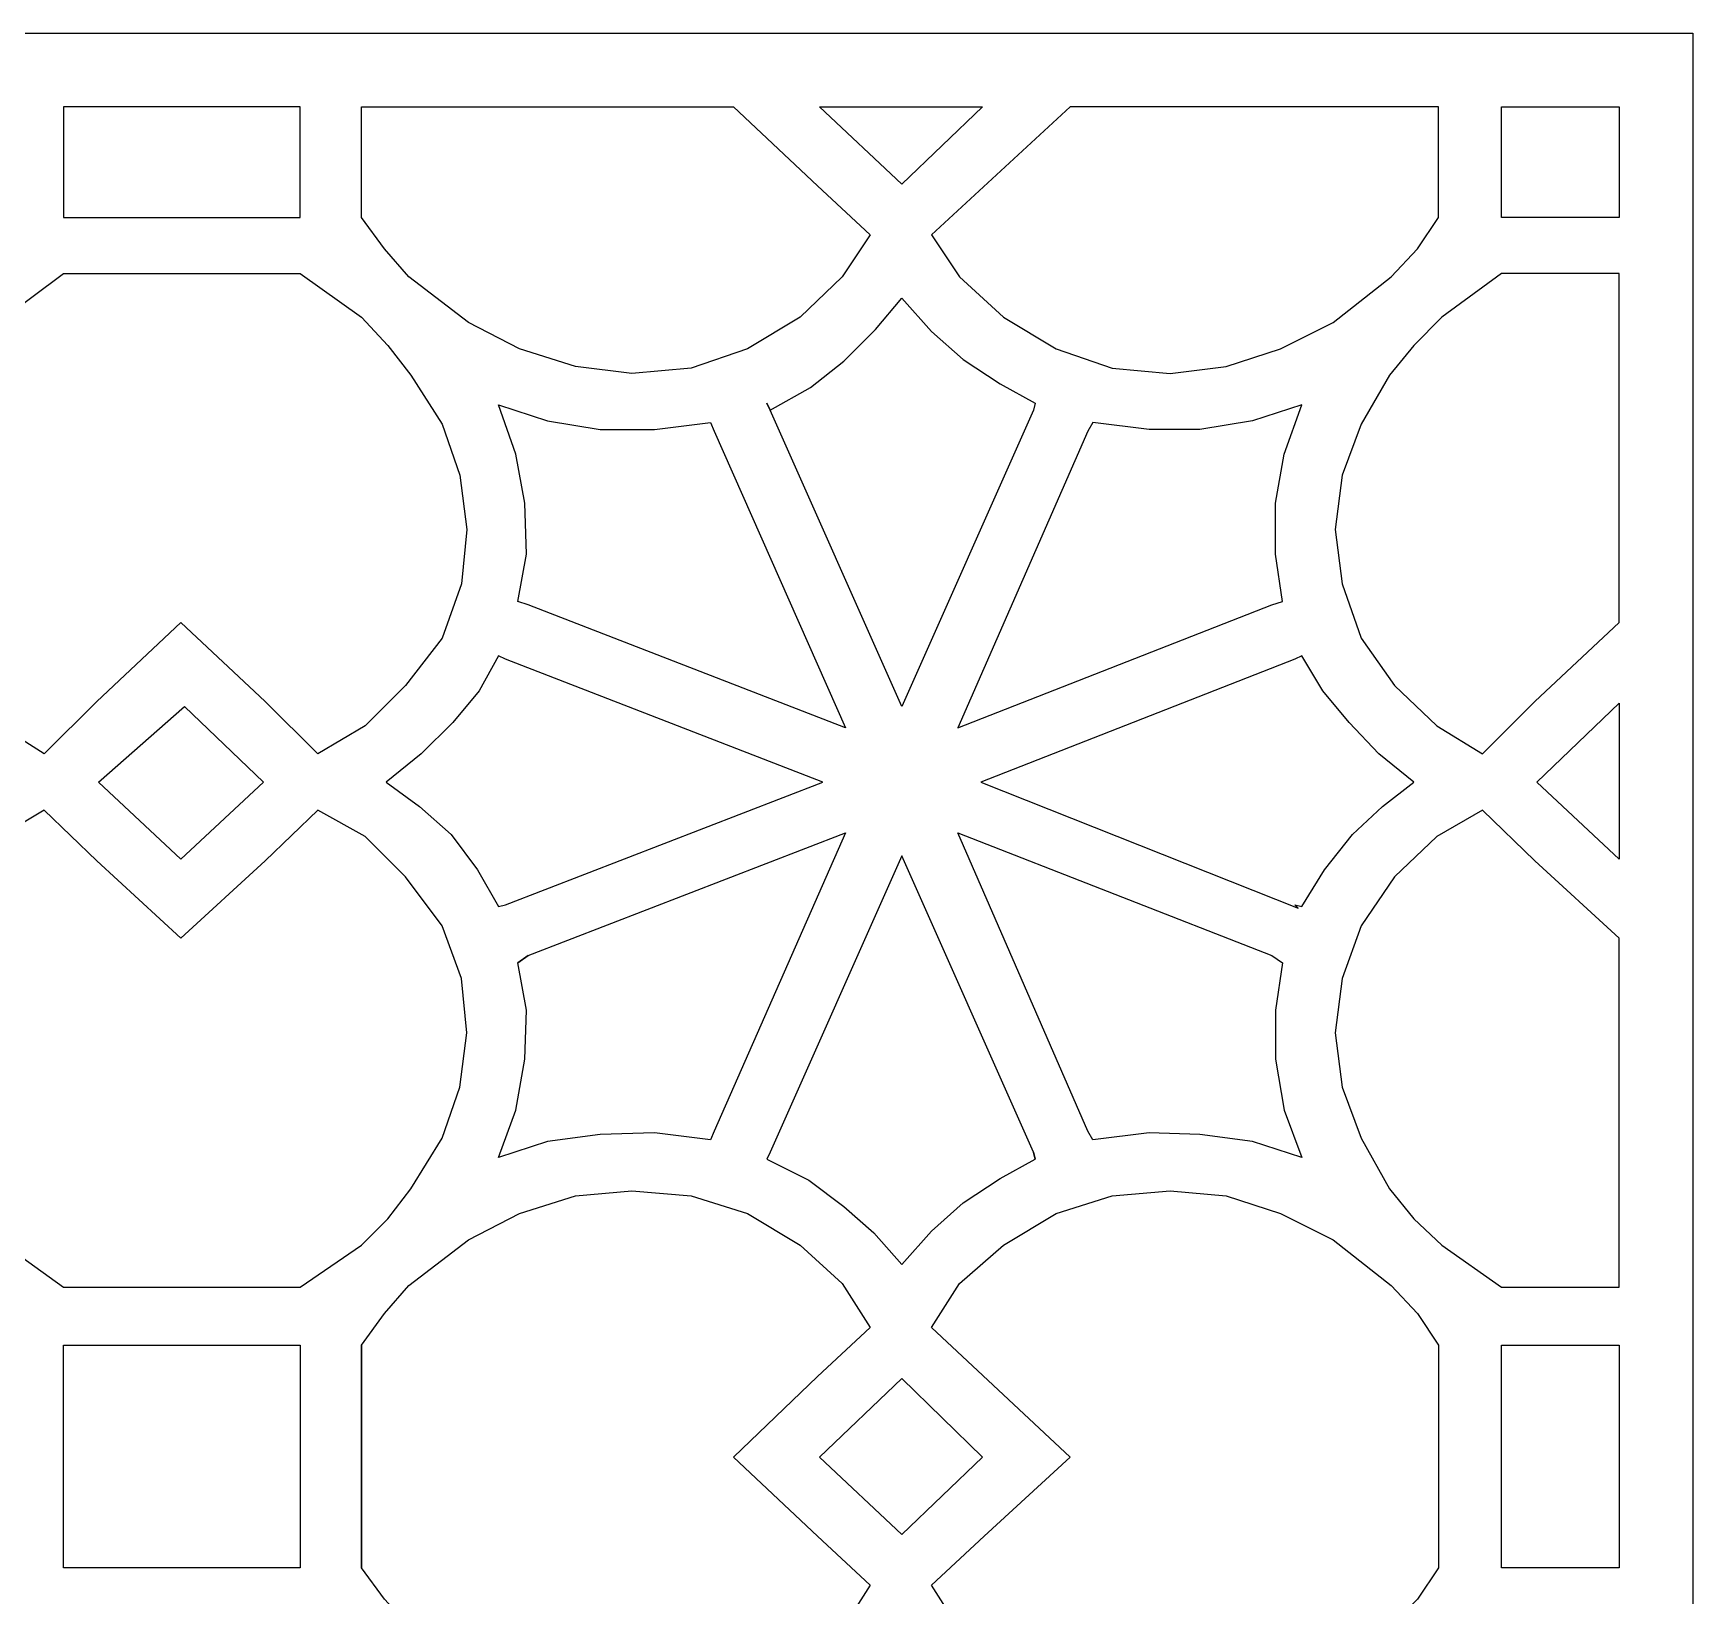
# Model space of a CAD drawing. Header units: centimetres. Extents: x -17.77 to -9.25, y -9 to -0.3.
# Drawn here: x -13.925 to -9.246, y -4.703 to -0.298 of the extents above; entities that cross this region are included whole.
import ezdxf

# ---------------------------------------------------------------- set-up
doc = ezdxf.new("R2010")
doc.units = ezdxf.units.CM
doc.header["$MEASUREMENT"] = 0
doc.layers.add('layer 1', color=7, linetype='Continuous')

msp = doc.modelspace()

# ---------------------------------------------------------------- linework, layer by layer
at = {"layer": 'layer 1', "color": 250}
for points, knots in [([(-9.24594, -9.00021), (-9.24594, -9.00021), (-9.24594, -1.95928), (-9.24594, -1.95928), (-9.24594, -1.95928), (-9.24594, -1.95928), (-9.24594, -0.2979), (-9.24594, -0.2979), (-9.24594, -0.2979), (-9.24594, -0.2979), (-12.1533, -0.2979), (-12.1533, -0.2979), (-12.1533, -0.2979), (-12.1533, -0.2979), (-14.85791, -0.2979), (-14.85791, -0.2979), (-14.85791, -0.2979), (-14.85791, -0.2979), (-17.77022, -0.2979), (-17.77022, -0.2979), (-17.77022, -0.2979), (-17.77022, -0.2979), (-17.77022, -1.95928), (-17.77022, -1.95928), (-17.77022, -1.95928), (-17.77022, -1.95928), (-17.77022, -9.00021), (-17.77022, -9.00021), (-17.77022, -9.00021), (-17.77022, -9.00021), (-9.24594, -9.00021), (-9.24594, -9.00021)], [0, 0, 0, 0, 0.1111111, 0.1111111, 0.1111111, 0.1111111, 0.2222222, 0.2222222, 0.2222222, 0.2222222, 0.3333333, 0.3333333, 0.3333333, 0.3333333, 0.4444444, 0.4444444, 0.4444444, 0.4444444, 0.5555556, 0.5555556, 0.5555556, 0.5555556, 0.6666667, 0.6666667, 0.6666667, 0.6666667, 0.7777778, 0.7777778, 0.7777778, 0.7777778, 1, 1, 1, 1]), ([(-13.17185, -0.50559), (-13.17185, -0.50559), (-13.17185, -0.81712), (-13.17185, -0.81712), (-13.17185, -0.81712), (-13.17185, -0.81712), (-13.50807, -0.81712), (-13.50807, -0.81712), (-13.50807, -0.81712), (-13.50807, -0.81712), (-13.83934, -0.81712), (-13.83934, -0.81712), (-13.83934, -0.81712), (-13.83934, -0.81712), (-13.83934, -0.50559), (-13.83934, -0.50559), (-13.83934, -0.50559), (-13.83934, -0.50559), (-13.17185, -0.50559), (-13.17185, -0.50559)], [0, 0, 0, 0, 0.1666667, 0.1666667, 0.1666667, 0.1666667, 0.3333333, 0.3333333, 0.3333333, 0.3333333, 0.5, 0.5, 0.5, 0.5, 0.6666667, 0.6666667, 0.6666667, 0.6666667, 1, 1, 1, 1]), ([(-12.99879, -0.50559), (-12.99879, -0.50559), (-12.99879, -0.81712), (-12.99879, -0.81712), (-12.99879, -0.81712), (-12.99879, -0.81712), (-12.9345, -0.90604), (-12.9345, -0.90604), (-12.9345, -0.90604), (-12.9345, -0.90604), (-12.86533, -0.98518), (-12.86533, -0.98518), (-12.86533, -0.98518), (-12.86533, -0.98518), (-12.69716, -1.11376), (-12.69716, -1.11376), (-12.69716, -1.11376), (-12.69716, -1.11376), (-12.55378, -1.1879), (-12.55378, -1.1879), (-12.55378, -1.1879), (-12.55378, -1.1879), (-12.39555, -1.23736), (-12.39555, -1.23736), (-12.39555, -1.23736), (-12.39555, -1.23736), (-12.23734, -1.25715), (-12.23734, -1.25715), (-12.23734, -1.25715), (-12.23734, -1.25715), (-12.06924, -1.24232), (-12.06924, -1.24232), (-12.06924, -1.24232), (-12.06924, -1.24232), (-11.911, -1.1879), (-11.911, -1.1879), (-11.911, -1.1879), (-11.911, -1.1879), (-11.76266, -1.09892), (-11.76266, -1.09892), (-11.76266, -1.09892), (-11.76266, -1.09892), (-11.64399, -0.98518), (-11.64399, -0.98518), (-11.64399, -0.98518), (-11.64399, -0.98518), (-11.56491, -0.8665), (-11.56491, -0.8665), (-11.56491, -0.8665), (-11.56491, -0.8665), (-11.71324, -0.72809), (-11.71324, -0.72809), (-11.71324, -0.72809), (-11.71324, -0.72809), (-11.95056, -0.50559), (-11.95056, -0.50559), (-11.95056, -0.50559), (-11.95056, -0.50559), (-12.99879, -0.50559), (-12.99879, -0.50559)], [0, 0, 0, 0, 0.0625, 0.0625, 0.0625, 0.0625, 0.125, 0.125, 0.125, 0.125, 0.1875, 0.1875, 0.1875, 0.1875, 0.25, 0.25, 0.25, 0.25, 0.3125, 0.3125, 0.3125, 0.3125, 0.375, 0.375, 0.375, 0.375, 0.4375, 0.4375, 0.4375, 0.4375, 0.5, 0.5, 0.5, 0.5, 0.5625, 0.5625, 0.5625, 0.5625, 0.625, 0.625, 0.625, 0.625, 0.6875, 0.6875, 0.6875, 0.6875, 0.75, 0.75, 0.75, 0.75, 0.8125, 0.8125, 0.8125, 0.8125, 0.875, 0.875, 0.875, 0.875, 1, 1, 1, 1]), ([(-11.7083, -0.50559), (-11.7083, -0.50559), (-11.4759, -0.72313), (-11.4759, -0.72313), (-11.4759, -0.72313), (-11.4759, -0.72313), (-11.24847, -0.50559), (-11.24847, -0.50559), (-11.24847, -0.50559), (-11.24847, -0.50559), (-11.7083, -0.50559), (-11.7083, -0.50559)], [0, 0, 0, 0, 0.25, 0.25, 0.25, 0.25, 0.5, 0.5, 0.5, 0.5, 1, 1, 1, 1]), ([(-11.00125, -0.50559), (-11.00125, -0.50559), (-9.9629, -0.50559), (-9.9629, -0.50559), (-9.9629, -0.50559), (-9.9629, -0.50559), (-9.9629, -0.81712), (-9.9629, -0.81712), (-9.9629, -0.81712), (-9.9629, -0.81712), (-10.0222, -0.90604), (-10.0222, -0.90604), (-10.0222, -0.90604), (-10.0222, -0.90604), (-10.09639, -0.98518), (-10.09639, -0.98518), (-10.09639, -0.98518), (-10.09639, -0.98518), (-10.25954, -1.11376), (-10.25954, -1.11376), (-10.25954, -1.11376), (-10.25954, -1.11376), (-10.4079, -1.1879), (-10.4079, -1.1879), (-10.4079, -1.1879), (-10.4079, -1.1879), (-10.56115, -1.23736), (-10.56115, -1.23736), (-10.56115, -1.23736), (-10.56115, -1.23736), (-10.71941, -1.25715), (-10.71941, -1.25715), (-10.71941, -1.25715), (-10.71941, -1.25715), (-10.88255, -1.24232), (-10.88255, -1.24232), (-10.88255, -1.24232), (-10.88255, -1.24232), (-11.04078, -1.1879), (-11.04078, -1.1879), (-11.04078, -1.1879), (-11.04078, -1.1879), (-11.18913, -1.09892), (-11.18913, -1.09892), (-11.18913, -1.09892), (-11.18913, -1.09892), (-11.31275, -0.98518), (-11.31275, -0.98518), (-11.31275, -0.98518), (-11.31275, -0.98518), (-11.39181, -0.8665), (-11.39181, -0.8665), (-11.39181, -0.8665), (-11.39181, -0.8665), (-11.00125, -0.50559), (-11.00125, -0.50559)], [0, 0, 0, 0, 0.0666667, 0.0666667, 0.0666667, 0.0666667, 0.1333333, 0.1333333, 0.1333333, 0.1333333, 0.2, 0.2, 0.2, 0.2, 0.2666667, 0.2666667, 0.2666667, 0.2666667, 0.3333333, 0.3333333, 0.3333333, 0.3333333, 0.4, 0.4, 0.4, 0.4, 0.4666667, 0.4666667, 0.4666667, 0.4666667, 0.5333333, 0.5333333, 0.5333333, 0.5333333, 0.6, 0.6, 0.6, 0.6, 0.6666667, 0.6666667, 0.6666667, 0.6666667, 0.7333333, 0.7333333, 0.7333333, 0.7333333, 0.8, 0.8, 0.8, 0.8, 0.8666667, 0.8666667, 0.8666667, 0.8666667, 1, 1, 1, 1]), ([(-9.78483, -0.50559), (-9.78483, -0.50559), (-9.78483, -0.81712), (-9.78483, -0.81712), (-9.78483, -0.81712), (-9.78483, -0.81712), (-9.45361, -0.81712), (-9.45361, -0.81712), (-9.45361, -0.81712), (-9.45361, -0.81712), (-9.45361, -0.50559), (-9.45361, -0.50559), (-9.45361, -0.50559), (-9.45361, -0.50559), (-9.78483, -0.50559), (-9.78483, -0.50559)], [0, 0, 0, 0, 0.2, 0.2, 0.2, 0.2, 0.4, 0.4, 0.4, 0.4, 0.6, 0.6, 0.6, 0.6, 1, 1, 1, 1]), ([(-13.50807, -1.95928), (-13.50807, -1.95928), (-13.27077, -2.18175), (-13.27077, -2.18175), (-13.27077, -2.18175), (-13.27077, -2.18175), (-13.12239, -2.33006), (-13.12239, -2.33006), (-13.12239, -2.33006), (-13.12239, -2.33006), (-12.98889, -2.25098), (-12.98889, -2.25098), (-12.98889, -2.25098), (-12.98889, -2.25098), (-12.87519, -2.13725), (-12.87519, -2.13725), (-12.87519, -2.13725), (-12.87519, -2.13725), (-12.77131, -2.00374), (-12.77131, -2.00374), (-12.77131, -2.00374), (-12.77131, -2.00374), (-12.71694, -1.85046), (-12.71694, -1.85046), (-12.71694, -1.85046), (-12.71694, -1.85046), (-12.70217, -1.69716), (-12.70217, -1.69716), (-12.70217, -1.69716), (-12.70217, -1.69716), (-12.72191, -1.54394), (-12.72191, -1.54394), (-12.72191, -1.54394), (-12.72191, -1.54394), (-12.77131, -1.40052), (-12.77131, -1.40052), (-12.77131, -1.40052), (-12.77131, -1.40052), (-12.86033, -1.26207), (-12.86033, -1.26207), (-12.86033, -1.26207), (-12.86033, -1.26207), (-12.9246, -1.178), (-12.9246, -1.178), (-12.9246, -1.178), (-12.9246, -1.178), (-12.99879, -1.09892), (-12.99879, -1.09892), (-12.99879, -1.09892), (-12.99879, -1.09892), (-13.17185, -0.9753), (-13.17185, -0.9753), (-13.17185, -0.9753), (-13.17185, -0.9753), (-13.50807, -0.9753), (-13.50807, -0.9753), (-13.50807, -0.9753), (-13.50807, -0.9753), (-13.83934, -0.9753), (-13.83934, -0.9753), (-13.83934, -0.9753), (-13.83934, -0.9753), (-14.01736, -1.10881), (-14.01736, -1.10881), (-14.01736, -1.10881), (-14.01736, -1.10881), (-14.09646, -1.18296), (-14.09646, -1.18296), (-14.09646, -1.18296), (-14.09646, -1.18296), (-14.15582, -1.26207), (-14.15582, -1.26207), (-14.15582, -1.26207), (-14.15582, -1.26207), (-14.23984, -1.40052), (-14.23984, -1.40052), (-14.23984, -1.40052), (-14.23984, -1.40052), (-14.2893, -1.54394), (-14.2893, -1.54394), (-14.2893, -1.54394), (-14.2893, -1.54394), (-14.30909, -1.69716), (-14.30909, -1.69716), (-14.30909, -1.69716), (-14.30909, -1.69716), (-14.2893, -1.85046), (-14.2893, -1.85046), (-14.2893, -1.85046), (-14.2893, -1.85046), (-14.23493, -2.00374), (-14.23493, -2.00374), (-14.23493, -2.00374), (-14.23493, -2.00374), (-14.14096, -2.13725), (-14.14096, -2.13725), (-14.14096, -2.13725), (-14.14096, -2.13725), (-14.01736, -2.25098), (-14.01736, -2.25098), (-14.01736, -2.25098), (-14.01736, -2.25098), (-13.89376, -2.33006), (-13.89376, -2.33006), (-13.89376, -2.33006), (-13.89376, -2.33006), (-13.74538, -2.18175), (-13.74538, -2.18175), (-13.74538, -2.18175), (-13.74538, -2.18175), (-13.50807, -1.95928), (-13.50807, -1.95928)], [0, 0, 0, 0, 0.0344828, 0.0344828, 0.0344828, 0.0344828, 0.0689655, 0.0689655, 0.0689655, 0.0689655, 0.1034483, 0.1034483, 0.1034483, 0.1034483, 0.137931, 0.137931, 0.137931, 0.137931, 0.1724138, 0.1724138, 0.1724138, 0.1724138, 0.2068966, 0.2068966, 0.2068966, 0.2068966, 0.2413793, 0.2413793, 0.2413793, 0.2413793, 0.2758621, 0.2758621, 0.2758621, 0.2758621, 0.3103448, 0.3103448, 0.3103448, 0.3103448, 0.3448276, 0.3448276, 0.3448276, 0.3448276, 0.3793103, 0.3793103, 0.3793103, 0.3793103, 0.4137931, 0.4137931, 0.4137931, 0.4137931, 0.4482759, 0.4482759, 0.4482759, 0.4482759, 0.4827586, 0.4827586, 0.4827586, 0.4827586, 0.5172414, 0.5172414, 0.5172414, 0.5172414, 0.5517241, 0.5517241, 0.5517241, 0.5517241, 0.5862069, 0.5862069, 0.5862069, 0.5862069, 0.6206897, 0.6206897, 0.6206897, 0.6206897, 0.6551724, 0.6551724, 0.6551724, 0.6551724, 0.6896552, 0.6896552, 0.6896552, 0.6896552, 0.7241379, 0.7241379, 0.7241379, 0.7241379, 0.7586207, 0.7586207, 0.7586207, 0.7586207, 0.7931034, 0.7931034, 0.7931034, 0.7931034, 0.8275862, 0.8275862, 0.8275862, 0.8275862, 0.862069, 0.862069, 0.862069, 0.862069, 0.8965517, 0.8965517, 0.8965517, 0.8965517, 0.9310345, 0.9310345, 0.9310345, 0.9310345, 1, 1, 1, 1]), ([(-9.78483, -0.9753), (-9.78483, -0.9753), (-9.45361, -0.9753), (-9.45361, -0.9753), (-9.45361, -0.9753), (-9.45361, -0.9753), (-9.45361, -1.95928), (-9.45361, -1.95928), (-9.45361, -1.95928), (-9.45361, -1.95928), (-9.6909, -2.18175), (-9.6909, -2.18175), (-9.6909, -2.18175), (-9.6909, -2.18175), (-9.83927, -2.33006), (-9.83927, -2.33006), (-9.83927, -2.33006), (-9.83927, -2.33006), (-9.96781, -2.25098), (-9.96781, -2.25098), (-9.96781, -2.25098), (-9.96781, -2.25098), (-10.08651, -2.13725), (-10.08651, -2.13725), (-10.08651, -2.13725), (-10.08651, -2.13725), (-10.18046, -2.00374), (-10.18046, -2.00374), (-10.18046, -2.00374), (-10.18046, -2.00374), (-10.23481, -1.85046), (-10.23481, -1.85046), (-10.23481, -1.85046), (-10.23481, -1.85046), (-10.25463, -1.69716), (-10.25463, -1.69716), (-10.25463, -1.69716), (-10.25463, -1.69716), (-10.23481, -1.54394), (-10.23481, -1.54394), (-10.23481, -1.54394), (-10.23481, -1.54394), (-10.18046, -1.40052), (-10.18046, -1.40052), (-10.18046, -1.40052), (-10.18046, -1.40052), (-10.10134, -1.26207), (-10.10134, -1.26207), (-10.10134, -1.26207), (-10.10134, -1.26207), (-10.03208, -1.178), (-10.03208, -1.178), (-10.03208, -1.178), (-10.03208, -1.178), (-9.95301, -1.09892), (-9.95301, -1.09892), (-9.95301, -1.09892), (-9.95301, -1.09892), (-9.78483, -0.9753), (-9.78483, -0.9753)], [0, 0, 0, 0, 0.0625, 0.0625, 0.0625, 0.0625, 0.125, 0.125, 0.125, 0.125, 0.1875, 0.1875, 0.1875, 0.1875, 0.25, 0.25, 0.25, 0.25, 0.3125, 0.3125, 0.3125, 0.3125, 0.375, 0.375, 0.375, 0.375, 0.4375, 0.4375, 0.4375, 0.4375, 0.5, 0.5, 0.5, 0.5, 0.5625, 0.5625, 0.5625, 0.5625, 0.625, 0.625, 0.625, 0.625, 0.6875, 0.6875, 0.6875, 0.6875, 0.75, 0.75, 0.75, 0.75, 0.8125, 0.8125, 0.8125, 0.8125, 0.875, 0.875, 0.875, 0.875, 1, 1, 1, 1]), ([(-11.8467, -1.36094), (-11.8467, -1.36094), (-11.4759, -2.19659), (-11.4759, -2.19659), (-11.4759, -2.19659), (-11.4759, -2.19659), (-11.10504, -1.36094), (-11.10504, -1.36094), (-11.10504, -1.36094), (-11.10504, -1.36094), (-11.10008, -1.3412), (-11.10008, -1.3412), (-11.10008, -1.3412), (-11.10008, -1.3412), (-11.19901, -1.28678), (-11.19901, -1.28678), (-11.19901, -1.28678), (-11.19901, -1.28678), (-11.30285, -1.21758), (-11.30285, -1.21758), (-11.30285, -1.21758), (-11.30285, -1.21758), (-11.39181, -1.13848), (-11.39181, -1.13848), (-11.39181, -1.13848), (-11.39181, -1.13848), (-11.4759, -1.0445), (-11.4759, -1.0445), (-11.4759, -1.0445), (-11.4759, -1.0445), (-11.55006, -1.13354), (-11.55006, -1.13354), (-11.55006, -1.13354), (-11.55006, -1.13354), (-11.63906, -1.22253), (-11.63906, -1.22253), (-11.63906, -1.22253), (-11.63906, -1.22253), (-11.73298, -1.29667), (-11.73298, -1.29667), (-11.73298, -1.29667), (-11.73298, -1.29667), (-11.8467, -1.36094), (-11.8467, -1.36094), (-11.8467, -1.36094), (-11.8467, -1.36094), (-11.8566, -1.3412), (-11.8566, -1.3412), (-11.8566, -1.3412), (-11.8566, -1.3412), (-11.8467, -1.36094), (-11.8467, -1.36094)], [0, 0, 0, 0, 0.0714286, 0.0714286, 0.0714286, 0.0714286, 0.1428571, 0.1428571, 0.1428571, 0.1428571, 0.2142857, 0.2142857, 0.2142857, 0.2142857, 0.2857143, 0.2857143, 0.2857143, 0.2857143, 0.3571429, 0.3571429, 0.3571429, 0.3571429, 0.4285714, 0.4285714, 0.4285714, 0.4285714, 0.5, 0.5, 0.5, 0.5, 0.5714286, 0.5714286, 0.5714286, 0.5714286, 0.6428571, 0.6428571, 0.6428571, 0.6428571, 0.7142857, 0.7142857, 0.7142857, 0.7142857, 0.7857143, 0.7857143, 0.7857143, 0.7857143, 0.8571429, 0.8571429, 0.8571429, 0.8571429, 1, 1, 1, 1]), ([(-12.00497, -1.42031), (-12.00497, -1.42031), (-12.01485, -1.39557), (-12.01485, -1.39557), (-12.01485, -1.39557), (-12.01485, -1.39557), (-12.17308, -1.41536), (-12.17308, -1.41536), (-12.17308, -1.41536), (-12.17308, -1.41536), (-12.32635, -1.41536), (-12.32635, -1.41536), (-12.32635, -1.41536), (-12.32635, -1.41536), (-12.47467, -1.39066), (-12.47467, -1.39066), (-12.47467, -1.39066), (-12.47467, -1.39066), (-12.61313, -1.34615), (-12.61313, -1.34615), (-12.61313, -1.34615), (-12.61313, -1.34615), (-12.56366, -1.48461), (-12.56366, -1.48461), (-12.56366, -1.48461), (-12.56366, -1.48461), (-12.53898, -1.62299), (-12.53898, -1.62299), (-12.53898, -1.62299), (-12.53898, -1.62299), (-12.53403, -1.76639), (-12.53403, -1.76639), (-12.53403, -1.76639), (-12.53403, -1.76639), (-12.55873, -1.89991), (-12.55873, -1.89991), (-12.55873, -1.89991), (-12.55873, -1.89991), (-12.52908, -1.90979), (-12.52908, -1.90979), (-12.52908, -1.90979), (-12.52908, -1.90979), (-11.63414, -2.25591), (-11.63414, -2.25591), (-11.63414, -2.25591), (-11.63414, -2.25591), (-12.00497, -1.42031), (-12.00497, -1.42031)], [0, 0, 0, 0, 0.0769231, 0.0769231, 0.0769231, 0.0769231, 0.1538462, 0.1538462, 0.1538462, 0.1538462, 0.2307692, 0.2307692, 0.2307692, 0.2307692, 0.3076923, 0.3076923, 0.3076923, 0.3076923, 0.3846154, 0.3846154, 0.3846154, 0.3846154, 0.4615385, 0.4615385, 0.4615385, 0.4615385, 0.5384615, 0.5384615, 0.5384615, 0.5384615, 0.6153846, 0.6153846, 0.6153846, 0.6153846, 0.6923077, 0.6923077, 0.6923077, 0.6923077, 0.7692308, 0.7692308, 0.7692308, 0.7692308, 0.8461538, 0.8461538, 0.8461538, 0.8461538, 1, 1, 1, 1]), ([(-10.93698, -1.39557), (-10.93698, -1.39557), (-10.77871, -1.41536), (-10.77871, -1.41536), (-10.77871, -1.41536), (-10.77871, -1.41536), (-10.63531, -1.41536), (-10.63531, -1.41536), (-10.63531, -1.41536), (-10.63531, -1.41536), (-10.487, -1.39066), (-10.487, -1.39066), (-10.487, -1.39066), (-10.487, -1.39066), (-10.34855, -1.34615), (-10.34855, -1.34615), (-10.34855, -1.34615), (-10.34855, -1.34615), (-10.39802, -1.48461), (-10.39802, -1.48461), (-10.39802, -1.48461), (-10.39802, -1.48461), (-10.4227, -1.62299), (-10.4227, -1.62299), (-10.4227, -1.62299), (-10.4227, -1.62299), (-10.4227, -1.76639), (-10.4227, -1.76639), (-10.4227, -1.76639), (-10.4227, -1.76639), (-10.40296, -1.89991), (-10.40296, -1.89991), (-10.40296, -1.89991), (-10.40296, -1.89991), (-10.43265, -1.90979), (-10.43265, -1.90979), (-10.43265, -1.90979), (-10.43265, -1.90979), (-11.31767, -2.25591), (-11.31767, -2.25591), (-11.31767, -2.25591), (-11.31767, -2.25591), (-10.95178, -1.42031), (-10.95178, -1.42031), (-10.95178, -1.42031), (-10.95178, -1.42031), (-10.93698, -1.39557), (-10.93698, -1.39557)], [0, 0, 0, 0, 0.0769231, 0.0769231, 0.0769231, 0.0769231, 0.1538462, 0.1538462, 0.1538462, 0.1538462, 0.2307692, 0.2307692, 0.2307692, 0.2307692, 0.3076923, 0.3076923, 0.3076923, 0.3076923, 0.3846154, 0.3846154, 0.3846154, 0.3846154, 0.4615385, 0.4615385, 0.4615385, 0.4615385, 0.5384615, 0.5384615, 0.5384615, 0.5384615, 0.6153846, 0.6153846, 0.6153846, 0.6153846, 0.6923077, 0.6923077, 0.6923077, 0.6923077, 0.7692308, 0.7692308, 0.7692308, 0.7692308, 0.8461538, 0.8461538, 0.8461538, 0.8461538, 1, 1, 1, 1]), ([(-12.59333, -2.06309), (-12.59333, -2.06309), (-11.69837, -2.40922), (-11.69837, -2.40922), (-11.69837, -2.40922), (-11.69837, -2.40922), (-12.59333, -2.7553), (-12.59333, -2.7553), (-12.59333, -2.7553), (-12.59333, -2.7553), (-12.61313, -2.76027), (-12.61313, -2.76027), (-12.61313, -2.76027), (-12.61313, -2.76027), (-12.67245, -2.65643), (-12.67245, -2.65643), (-12.67245, -2.65643), (-12.67245, -2.65643), (-12.74661, -2.5575), (-12.74661, -2.5575), (-12.74661, -2.5575), (-12.74661, -2.5575), (-12.83564, -2.47843), (-12.83564, -2.47843), (-12.83564, -2.47843), (-12.83564, -2.47843), (-12.92962, -2.40922), (-12.92962, -2.40922), (-12.92962, -2.40922), (-12.92962, -2.40922), (-12.83068, -2.33006), (-12.83068, -2.33006), (-12.83068, -2.33006), (-12.83068, -2.33006), (-12.74169, -2.2411), (-12.74169, -2.2411), (-12.74169, -2.2411), (-12.74169, -2.2411), (-12.66749, -2.15205), (-12.66749, -2.15205), (-12.66749, -2.15205), (-12.66749, -2.15205), (-12.61313, -2.05322), (-12.61313, -2.05322), (-12.61313, -2.05322), (-12.61313, -2.05322), (-12.59333, -2.06309), (-12.59333, -2.06309)], [0, 0, 0, 0, 0.0769231, 0.0769231, 0.0769231, 0.0769231, 0.1538462, 0.1538462, 0.1538462, 0.1538462, 0.2307692, 0.2307692, 0.2307692, 0.2307692, 0.3076923, 0.3076923, 0.3076923, 0.3076923, 0.3846154, 0.3846154, 0.3846154, 0.3846154, 0.4615385, 0.4615385, 0.4615385, 0.4615385, 0.5384615, 0.5384615, 0.5384615, 0.5384615, 0.6153846, 0.6153846, 0.6153846, 0.6153846, 0.6923077, 0.6923077, 0.6923077, 0.6923077, 0.7692308, 0.7692308, 0.7692308, 0.7692308, 0.8461538, 0.8461538, 0.8461538, 0.8461538, 1, 1, 1, 1]), ([(-10.36833, -2.7553), (-10.36833, -2.7553), (-10.35846, -2.76521), (-10.35846, -2.76521), (-10.35846, -2.76521), (-10.35846, -2.76521), (-11.25335, -2.40922), (-11.25335, -2.40922), (-11.25335, -2.40922), (-11.25335, -2.40922), (-10.36833, -2.06309), (-10.36833, -2.06309), (-10.36833, -2.06309), (-10.36833, -2.06309), (-10.34855, -2.05322), (-10.34855, -2.05322), (-10.34855, -2.05322), (-10.34855, -2.05322), (-10.28923, -2.15205), (-10.28923, -2.15205), (-10.28923, -2.15205), (-10.28923, -2.15205), (-10.21503, -2.2411), (-10.21503, -2.2411), (-10.21503, -2.2411), (-10.21503, -2.2411), (-10.13099, -2.33006), (-10.13099, -2.33006), (-10.13099, -2.33006), (-10.13099, -2.33006), (-10.03208, -2.40922), (-10.03208, -2.40922), (-10.03208, -2.40922), (-10.03208, -2.40922), (-10.12113, -2.47843), (-10.12113, -2.47843), (-10.12113, -2.47843), (-10.12113, -2.47843), (-10.20519, -2.5575), (-10.20519, -2.5575), (-10.20519, -2.5575), (-10.20519, -2.5575), (-10.28427, -2.65643), (-10.28427, -2.65643), (-10.28427, -2.65643), (-10.28427, -2.65643), (-10.34855, -2.76027), (-10.34855, -2.76027), (-10.34855, -2.76027), (-10.34855, -2.76027), (-10.36833, -2.7553), (-10.36833, -2.7553)], [0, 0, 0, 0, 0.0714286, 0.0714286, 0.0714286, 0.0714286, 0.1428571, 0.1428571, 0.1428571, 0.1428571, 0.2142857, 0.2142857, 0.2142857, 0.2142857, 0.2857143, 0.2857143, 0.2857143, 0.2857143, 0.3571429, 0.3571429, 0.3571429, 0.3571429, 0.4285714, 0.4285714, 0.4285714, 0.4285714, 0.5, 0.5, 0.5, 0.5, 0.5714286, 0.5714286, 0.5714286, 0.5714286, 0.6428571, 0.6428571, 0.6428571, 0.6428571, 0.7142857, 0.7142857, 0.7142857, 0.7142857, 0.7857143, 0.7857143, 0.7857143, 0.7857143, 0.8571429, 0.8571429, 0.8571429, 0.8571429, 1, 1, 1, 1]), ([(-13.74048, -2.40922), (-13.74048, -2.40922), (-13.50807, -2.62674), (-13.50807, -2.62674), (-13.50807, -2.62674), (-13.50807, -2.62674), (-13.27567, -2.40922), (-13.27567, -2.40922), (-13.27567, -2.40922), (-13.27567, -2.40922), (-13.4982, -2.19659), (-13.4982, -2.19659), (-13.4982, -2.19659), (-13.4982, -2.19659), (-13.74048, -2.40922), (-13.74048, -2.40922)], [0, 0, 0, 0, 0.2, 0.2, 0.2, 0.2, 0.4, 0.4, 0.4, 0.4, 0.6, 0.6, 0.6, 0.6, 1, 1, 1, 1]), ([(-9.45361, -2.62674), (-9.45361, -2.62674), (-9.45361, -2.18669), (-9.45361, -2.18669), (-9.45361, -2.18669), (-9.45361, -2.18669), (-9.68595, -2.40922), (-9.68595, -2.40922), (-9.68595, -2.40922), (-9.68595, -2.40922), (-9.45361, -2.62674), (-9.45361, -2.62674)], [0, 0, 0, 0, 0.25, 0.25, 0.25, 0.25, 0.5, 0.5, 0.5, 0.5, 1, 1, 1, 1]), ([(-13.83934, -3.83319), (-13.83934, -3.83319), (-14.01736, -3.70465), (-14.01736, -3.70465), (-14.01736, -3.70465), (-14.01736, -3.70465), (-14.09646, -3.63049), (-14.09646, -3.63049), (-14.09646, -3.63049), (-14.09646, -3.63049), (-14.15582, -3.55633), (-14.15582, -3.55633), (-14.15582, -3.55633), (-14.15582, -3.55633), (-14.23984, -3.41293), (-14.23984, -3.41293), (-14.23984, -3.41293), (-14.23984, -3.41293), (-14.2893, -3.26954), (-14.2893, -3.26954), (-14.2893, -3.26954), (-14.2893, -3.26954), (-14.30909, -3.11625), (-14.30909, -3.11625), (-14.30909, -3.11625), (-14.30909, -3.11625), (-14.2893, -2.96298), (-14.2893, -2.96298), (-14.2893, -2.96298), (-14.2893, -2.96298), (-14.23493, -2.81463), (-14.23493, -2.81463), (-14.23493, -2.81463), (-14.23493, -2.81463), (-14.14096, -2.67619), (-14.14096, -2.67619), (-14.14096, -2.67619), (-14.14096, -2.67619), (-14.01736, -2.56249), (-14.01736, -2.56249), (-14.01736, -2.56249), (-14.01736, -2.56249), (-13.89376, -2.48831), (-13.89376, -2.48831), (-13.89376, -2.48831), (-13.89376, -2.48831), (-13.74538, -2.63172), (-13.74538, -2.63172), (-13.74538, -2.63172), (-13.74538, -2.63172), (-13.50807, -2.84925), (-13.50807, -2.84925), (-13.50807, -2.84925), (-13.50807, -2.84925), (-13.27077, -2.63172), (-13.27077, -2.63172), (-13.27077, -2.63172), (-13.27077, -2.63172), (-13.12239, -2.48831), (-13.12239, -2.48831), (-13.12239, -2.48831), (-13.12239, -2.48831), (-12.98889, -2.56249), (-12.98889, -2.56249), (-12.98889, -2.56249), (-12.98889, -2.56249), (-12.87519, -2.67619), (-12.87519, -2.67619), (-12.87519, -2.67619), (-12.87519, -2.67619), (-12.77131, -2.81463), (-12.77131, -2.81463), (-12.77131, -2.81463), (-12.77131, -2.81463), (-12.71694, -2.96298), (-12.71694, -2.96298), (-12.71694, -2.96298), (-12.71694, -2.96298), (-12.70217, -3.11625), (-12.70217, -3.11625), (-12.70217, -3.11625), (-12.70217, -3.11625), (-12.72191, -3.26954), (-12.72191, -3.26954), (-12.72191, -3.26954), (-12.72191, -3.26954), (-12.77131, -3.41293), (-12.77131, -3.41293), (-12.77131, -3.41293), (-12.77131, -3.41293), (-12.86033, -3.55633), (-12.86033, -3.55633), (-12.86033, -3.55633), (-12.86033, -3.55633), (-12.9246, -3.64041), (-12.9246, -3.64041), (-12.9246, -3.64041), (-12.9246, -3.64041), (-12.99879, -3.71457), (-12.99879, -3.71457), (-12.99879, -3.71457), (-12.99879, -3.71457), (-13.17185, -3.83319), (-13.17185, -3.83319), (-13.17185, -3.83319), (-13.17185, -3.83319), (-13.83934, -3.83319), (-13.83934, -3.83319)], [0, 0, 0, 0, 0.0357143, 0.0357143, 0.0357143, 0.0357143, 0.0714286, 0.0714286, 0.0714286, 0.0714286, 0.1071429, 0.1071429, 0.1071429, 0.1071429, 0.1428571, 0.1428571, 0.1428571, 0.1428571, 0.1785714, 0.1785714, 0.1785714, 0.1785714, 0.2142857, 0.2142857, 0.2142857, 0.2142857, 0.25, 0.25, 0.25, 0.25, 0.2857143, 0.2857143, 0.2857143, 0.2857143, 0.3214286, 0.3214286, 0.3214286, 0.3214286, 0.3571429, 0.3571429, 0.3571429, 0.3571429, 0.3928571, 0.3928571, 0.3928571, 0.3928571, 0.4285714, 0.4285714, 0.4285714, 0.4285714, 0.4642857, 0.4642857, 0.4642857, 0.4642857, 0.5, 0.5, 0.5, 0.5, 0.5357143, 0.5357143, 0.5357143, 0.5357143, 0.5714286, 0.5714286, 0.5714286, 0.5714286, 0.6071429, 0.6071429, 0.6071429, 0.6071429, 0.6428571, 0.6428571, 0.6428571, 0.6428571, 0.6785714, 0.6785714, 0.6785714, 0.6785714, 0.7142857, 0.7142857, 0.7142857, 0.7142857, 0.75, 0.75, 0.75, 0.75, 0.7857143, 0.7857143, 0.7857143, 0.7857143, 0.8214286, 0.8214286, 0.8214286, 0.8214286, 0.8571429, 0.8571429, 0.8571429, 0.8571429, 0.8928571, 0.8928571, 0.8928571, 0.8928571, 0.9285714, 0.9285714, 0.9285714, 0.9285714, 1, 1, 1, 1]), ([(-9.83927, -2.48831), (-9.83927, -2.48831), (-9.6909, -2.63172), (-9.6909, -2.63172), (-9.6909, -2.63172), (-9.6909, -2.63172), (-9.45361, -2.84925), (-9.45361, -2.84925), (-9.45361, -2.84925), (-9.45361, -2.84925), (-9.45361, -3.83319), (-9.45361, -3.83319), (-9.45361, -3.83319), (-9.45361, -3.83319), (-9.78483, -3.83319), (-9.78483, -3.83319), (-9.78483, -3.83319), (-9.78483, -3.83319), (-9.95301, -3.71457), (-9.95301, -3.71457), (-9.95301, -3.71457), (-9.95301, -3.71457), (-10.03208, -3.64041), (-10.03208, -3.64041), (-10.03208, -3.64041), (-10.03208, -3.64041), (-10.10134, -3.55633), (-10.10134, -3.55633), (-10.10134, -3.55633), (-10.10134, -3.55633), (-10.18046, -3.41293), (-10.18046, -3.41293), (-10.18046, -3.41293), (-10.18046, -3.41293), (-10.23481, -3.26954), (-10.23481, -3.26954), (-10.23481, -3.26954), (-10.23481, -3.26954), (-10.25463, -3.11625), (-10.25463, -3.11625), (-10.25463, -3.11625), (-10.25463, -3.11625), (-10.23481, -2.96298), (-10.23481, -2.96298), (-10.23481, -2.96298), (-10.23481, -2.96298), (-10.18046, -2.81463), (-10.18046, -2.81463), (-10.18046, -2.81463), (-10.18046, -2.81463), (-10.08651, -2.67619), (-10.08651, -2.67619), (-10.08651, -2.67619), (-10.08651, -2.67619), (-9.96781, -2.56249), (-9.96781, -2.56249), (-9.96781, -2.56249), (-9.96781, -2.56249), (-9.83927, -2.48831), (-9.83927, -2.48831)], [0, 0, 0, 0, 0.0625, 0.0625, 0.0625, 0.0625, 0.125, 0.125, 0.125, 0.125, 0.1875, 0.1875, 0.1875, 0.1875, 0.25, 0.25, 0.25, 0.25, 0.3125, 0.3125, 0.3125, 0.3125, 0.375, 0.375, 0.375, 0.375, 0.4375, 0.4375, 0.4375, 0.4375, 0.5, 0.5, 0.5, 0.5, 0.5625, 0.5625, 0.5625, 0.5625, 0.625, 0.625, 0.625, 0.625, 0.6875, 0.6875, 0.6875, 0.6875, 0.75, 0.75, 0.75, 0.75, 0.8125, 0.8125, 0.8125, 0.8125, 0.875, 0.875, 0.875, 0.875, 1, 1, 1, 1]), ([(-12.55873, -2.91845), (-12.55873, -2.91845), (-12.53403, -3.05199), (-12.53403, -3.05199), (-12.53403, -3.05199), (-12.53403, -3.05199), (-12.53898, -3.1904), (-12.53898, -3.1904), (-12.53898, -3.1904), (-12.53898, -3.1904), (-12.56366, -3.33381), (-12.56366, -3.33381), (-12.56366, -3.33381), (-12.56366, -3.33381), (-12.61313, -3.4673), (-12.61313, -3.4673), (-12.61313, -3.4673), (-12.61313, -3.4673), (-12.47467, -3.4228), (-12.47467, -3.4228), (-12.47467, -3.4228), (-12.47467, -3.4228), (-12.32635, -3.40305), (-12.32635, -3.40305), (-12.32635, -3.40305), (-12.32635, -3.40305), (-12.17308, -3.39807), (-12.17308, -3.39807), (-12.17308, -3.39807), (-12.17308, -3.39807), (-12.01485, -3.41787), (-12.01485, -3.41787), (-12.01485, -3.41787), (-12.01485, -3.41787), (-12.00497, -3.39315), (-12.00497, -3.39315), (-12.00497, -3.39315), (-12.00497, -3.39315), (-11.63414, -2.55255), (-11.63414, -2.55255), (-11.63414, -2.55255), (-11.63414, -2.55255), (-12.52908, -2.89866), (-12.52908, -2.89866), (-12.52908, -2.89866), (-12.52908, -2.89866), (-12.55873, -2.91845), (-12.55873, -2.91845), (-12.55873, -2.91845), (-12.55873, -2.91845), (-12.52908, -2.89866), (-12.52908, -2.89866), (-12.52908, -2.89866), (-12.52908, -2.89866), (-12.55873, -2.91845), (-12.55873, -2.91845)], [0, 0, 0, 0, 0.0666667, 0.0666667, 0.0666667, 0.0666667, 0.1333333, 0.1333333, 0.1333333, 0.1333333, 0.2, 0.2, 0.2, 0.2, 0.2666667, 0.2666667, 0.2666667, 0.2666667, 0.3333333, 0.3333333, 0.3333333, 0.3333333, 0.4, 0.4, 0.4, 0.4, 0.4666667, 0.4666667, 0.4666667, 0.4666667, 0.5333333, 0.5333333, 0.5333333, 0.5333333, 0.6, 0.6, 0.6, 0.6, 0.6666667, 0.6666667, 0.6666667, 0.6666667, 0.7333333, 0.7333333, 0.7333333, 0.7333333, 0.8, 0.8, 0.8, 0.8, 0.8666667, 0.8666667, 0.8666667, 0.8666667, 1, 1, 1, 1]), ([(-10.93698, -3.41787), (-10.93698, -3.41787), (-10.77871, -3.39807), (-10.77871, -3.39807), (-10.77871, -3.39807), (-10.77871, -3.39807), (-10.63531, -3.40305), (-10.63531, -3.40305), (-10.63531, -3.40305), (-10.63531, -3.40305), (-10.487, -3.4228), (-10.487, -3.4228), (-10.487, -3.4228), (-10.487, -3.4228), (-10.34855, -3.4673), (-10.34855, -3.4673), (-10.34855, -3.4673), (-10.34855, -3.4673), (-10.39802, -3.33381), (-10.39802, -3.33381), (-10.39802, -3.33381), (-10.39802, -3.33381), (-10.4227, -3.1904), (-10.4227, -3.1904), (-10.4227, -3.1904), (-10.4227, -3.1904), (-10.4227, -3.05199), (-10.4227, -3.05199), (-10.4227, -3.05199), (-10.4227, -3.05199), (-10.40296, -2.91845), (-10.40296, -2.91845), (-10.40296, -2.91845), (-10.40296, -2.91845), (-10.43265, -2.89866), (-10.43265, -2.89866), (-10.43265, -2.89866), (-10.43265, -2.89866), (-11.31767, -2.55255), (-11.31767, -2.55255), (-11.31767, -2.55255), (-11.31767, -2.55255), (-10.95178, -3.39315), (-10.95178, -3.39315), (-10.95178, -3.39315), (-10.95178, -3.39315), (-10.93698, -3.41787), (-10.93698, -3.41787)], [0, 0, 0, 0, 0.0769231, 0.0769231, 0.0769231, 0.0769231, 0.1538462, 0.1538462, 0.1538462, 0.1538462, 0.2307692, 0.2307692, 0.2307692, 0.2307692, 0.3076923, 0.3076923, 0.3076923, 0.3076923, 0.3846154, 0.3846154, 0.3846154, 0.3846154, 0.4615385, 0.4615385, 0.4615385, 0.4615385, 0.5384615, 0.5384615, 0.5384615, 0.5384615, 0.6153846, 0.6153846, 0.6153846, 0.6153846, 0.6923077, 0.6923077, 0.6923077, 0.6923077, 0.7692308, 0.7692308, 0.7692308, 0.7692308, 0.8461538, 0.8461538, 0.8461538, 0.8461538, 1, 1, 1, 1]), ([(-11.10008, -3.47229), (-11.10008, -3.47229), (-11.19901, -3.52664), (-11.19901, -3.52664), (-11.19901, -3.52664), (-11.19901, -3.52664), (-11.30285, -3.59589), (-11.30285, -3.59589), (-11.30285, -3.59589), (-11.30285, -3.59589), (-11.39181, -3.67497), (-11.39181, -3.67497), (-11.39181, -3.67497), (-11.39181, -3.67497), (-11.4759, -3.76891), (-11.4759, -3.76891), (-11.4759, -3.76891), (-11.4759, -3.76891), (-11.55499, -3.67992), (-11.55499, -3.67992), (-11.55499, -3.67992), (-11.55499, -3.67992), (-11.63906, -3.60575), (-11.63906, -3.60575), (-11.63906, -3.60575), (-11.63906, -3.60575), (-11.73797, -3.53158), (-11.73797, -3.53158), (-11.73797, -3.53158), (-11.73797, -3.53158), (-11.8566, -3.47229), (-11.8566, -3.47229), (-11.8566, -3.47229), (-11.8566, -3.47229), (-11.8467, -3.4525), (-11.8467, -3.4525), (-11.8467, -3.4525), (-11.8467, -3.4525), (-11.4759, -2.61688), (-11.4759, -2.61688), (-11.4759, -2.61688), (-11.4759, -2.61688), (-11.10504, -3.4525), (-11.10504, -3.4525), (-11.10504, -3.4525), (-11.10504, -3.4525), (-11.10008, -3.47229), (-11.10008, -3.47229), (-11.10008, -3.47229), (-11.10008, -3.47229), (-11.10504, -3.4525), (-11.10504, -3.4525), (-11.10504, -3.4525), (-11.10504, -3.4525), (-11.10008, -3.47229), (-11.10008, -3.47229)], [0, 0, 0, 0, 0.0666667, 0.0666667, 0.0666667, 0.0666667, 0.1333333, 0.1333333, 0.1333333, 0.1333333, 0.2, 0.2, 0.2, 0.2, 0.2666667, 0.2666667, 0.2666667, 0.2666667, 0.3333333, 0.3333333, 0.3333333, 0.3333333, 0.4, 0.4, 0.4, 0.4, 0.4666667, 0.4666667, 0.4666667, 0.4666667, 0.5333333, 0.5333333, 0.5333333, 0.5333333, 0.6, 0.6, 0.6, 0.6, 0.6666667, 0.6666667, 0.6666667, 0.6666667, 0.7333333, 0.7333333, 0.7333333, 0.7333333, 0.8, 0.8, 0.8, 0.8, 0.8666667, 0.8666667, 0.8666667, 0.8666667, 1, 1, 1, 1]), ([(-12.99879, -4.62433), (-12.99879, -4.62433), (-12.9345, -4.71332), (-12.9345, -4.71332), (-12.9345, -4.71332), (-12.9345, -4.71332), (-12.86533, -4.78748), (-12.86533, -4.78748), (-12.86533, -4.78748), (-12.86533, -4.78748), (-12.69716, -4.92098), (-12.69716, -4.92098), (-12.69716, -4.92098), (-12.69716, -4.92098), (-12.55378, -4.99513), (-12.55378, -4.99513), (-12.55378, -4.99513), (-12.55378, -4.99513), (-12.39555, -5.0446), (-12.39555, -5.0446), (-12.39555, -5.0446), (-12.39555, -5.0446), (-12.23734, -5.05948), (-12.23734, -5.05948), (-12.23734, -5.05948), (-12.23734, -5.05948), (-12.06924, -5.0446), (-12.06924, -5.0446), (-12.06924, -5.0446), (-12.06924, -5.0446), (-11.911, -4.99513), (-11.911, -4.99513), (-11.911, -4.99513), (-11.911, -4.99513), (-11.76266, -4.90617), (-11.76266, -4.90617), (-11.76266, -4.90617), (-11.76266, -4.90617), (-11.64399, -4.79735), (-11.64399, -4.79735), (-11.64399, -4.79735), (-11.64399, -4.79735), (-11.56491, -4.67376), (-11.56491, -4.67376), (-11.56491, -4.67376), (-11.56491, -4.67376), (-11.71324, -4.5353), (-11.71324, -4.5353), (-11.71324, -4.5353), (-11.71324, -4.5353), (-11.95056, -4.31285), (-11.95056, -4.31285), (-11.95056, -4.31285), (-11.95056, -4.31285), (-11.71324, -4.08538), (-11.71324, -4.08538), (-11.71324, -4.08538), (-11.71324, -4.08538), (-11.56491, -3.94692), (-11.56491, -3.94692), (-11.56491, -3.94692), (-11.56491, -3.94692), (-11.64399, -3.82327), (-11.64399, -3.82327), (-11.64399, -3.82327), (-11.64399, -3.82327), (-11.76266, -3.71457), (-11.76266, -3.71457), (-11.76266, -3.71457), (-11.76266, -3.71457), (-11.911, -3.62552), (-11.911, -3.62552), (-11.911, -3.62552), (-11.911, -3.62552), (-12.06924, -3.57613), (-12.06924, -3.57613), (-12.06924, -3.57613), (-12.06924, -3.57613), (-12.23734, -3.56126), (-12.23734, -3.56126), (-12.23734, -3.56126), (-12.23734, -3.56126), (-12.39555, -3.57613), (-12.39555, -3.57613), (-12.39555, -3.57613), (-12.39555, -3.57613), (-12.55378, -3.62552), (-12.55378, -3.62552), (-12.55378, -3.62552), (-12.55378, -3.62552), (-12.69716, -3.69972), (-12.69716, -3.69972), (-12.69716, -3.69972), (-12.69716, -3.69972), (-12.86533, -3.82828), (-12.86533, -3.82828), (-12.86533, -3.82828), (-12.86533, -3.82828), (-12.9345, -3.90738), (-12.9345, -3.90738), (-12.9345, -3.90738), (-12.9345, -3.90738), (-12.99879, -3.99639), (-12.99879, -3.99639), (-12.99879, -3.99639), (-12.99879, -3.99639), (-12.99879, -4.62433), (-12.99879, -4.62433), (-12.99879, -4.62433), (-12.99879, -4.62433), (-12.99879, -4.31285), (-12.99879, -4.31285), (-12.99879, -4.31285), (-12.99879, -4.31285), (-12.99879, -3.99639), (-12.99879, -3.99639), (-12.99879, -3.99639), (-12.99879, -3.99639), (-12.99879, -4.62433), (-12.99879, -4.62433)], [0, 0, 0, 0, 0.0322581, 0.0322581, 0.0322581, 0.0322581, 0.0645161, 0.0645161, 0.0645161, 0.0645161, 0.0967742, 0.0967742, 0.0967742, 0.0967742, 0.1290323, 0.1290323, 0.1290323, 0.1290323, 0.1612903, 0.1612903, 0.1612903, 0.1612903, 0.1935484, 0.1935484, 0.1935484, 0.1935484, 0.2258065, 0.2258065, 0.2258065, 0.2258065, 0.2580645, 0.2580645, 0.2580645, 0.2580645, 0.2903226, 0.2903226, 0.2903226, 0.2903226, 0.3225806, 0.3225806, 0.3225806, 0.3225806, 0.3548387, 0.3548387, 0.3548387, 0.3548387, 0.3870968, 0.3870968, 0.3870968, 0.3870968, 0.4193548, 0.4193548, 0.4193548, 0.4193548, 0.4516129, 0.4516129, 0.4516129, 0.4516129, 0.483871, 0.483871, 0.483871, 0.483871, 0.516129, 0.516129, 0.516129, 0.516129, 0.5483871, 0.5483871, 0.5483871, 0.5483871, 0.5806452, 0.5806452, 0.5806452, 0.5806452, 0.6129032, 0.6129032, 0.6129032, 0.6129032, 0.6451613, 0.6451613, 0.6451613, 0.6451613, 0.6774194, 0.6774194, 0.6774194, 0.6774194, 0.7096774, 0.7096774, 0.7096774, 0.7096774, 0.7419355, 0.7419355, 0.7419355, 0.7419355, 0.7741935, 0.7741935, 0.7741935, 0.7741935, 0.8064516, 0.8064516, 0.8064516, 0.8064516, 0.8387097, 0.8387097, 0.8387097, 0.8387097, 0.8709677, 0.8709677, 0.8709677, 0.8709677, 0.9032258, 0.9032258, 0.9032258, 0.9032258, 0.9354839, 0.9354839, 0.9354839, 0.9354839, 1, 1, 1, 1]), ([(-11.00125, -4.31285), (-11.00125, -4.31285), (-11.24352, -4.5353), (-11.24352, -4.5353), (-11.24352, -4.5353), (-11.24352, -4.5353), (-11.39181, -4.67376), (-11.39181, -4.67376), (-11.39181, -4.67376), (-11.39181, -4.67376), (-11.31275, -4.79735), (-11.31275, -4.79735), (-11.31275, -4.79735), (-11.31275, -4.79735), (-11.18913, -4.90617), (-11.18913, -4.90617), (-11.18913, -4.90617), (-11.18913, -4.90617), (-11.04078, -4.99513), (-11.04078, -4.99513), (-11.04078, -4.99513), (-11.04078, -4.99513), (-10.88255, -5.0446), (-10.88255, -5.0446), (-10.88255, -5.0446), (-10.88255, -5.0446), (-10.71941, -5.05948), (-10.71941, -5.05948), (-10.71941, -5.05948), (-10.71941, -5.05948), (-10.56115, -5.0446), (-10.56115, -5.0446), (-10.56115, -5.0446), (-10.56115, -5.0446), (-10.4079, -4.99513), (-10.4079, -4.99513), (-10.4079, -4.99513), (-10.4079, -4.99513), (-10.25954, -4.92098), (-10.25954, -4.92098), (-10.25954, -4.92098), (-10.25954, -4.92098), (-10.09639, -4.78748), (-10.09639, -4.78748), (-10.09639, -4.78748), (-10.09639, -4.78748), (-10.0222, -4.71332), (-10.0222, -4.71332), (-10.0222, -4.71332), (-10.0222, -4.71332), (-9.9629, -4.62433), (-9.9629, -4.62433), (-9.9629, -4.62433), (-9.9629, -4.62433), (-9.9629, -4.31285), (-9.9629, -4.31285), (-9.9629, -4.31285), (-9.9629, -4.31285), (-9.9629, -3.99639), (-9.9629, -3.99639), (-9.9629, -3.99639), (-9.9629, -3.99639), (-10.0222, -3.90738), (-10.0222, -3.90738), (-10.0222, -3.90738), (-10.0222, -3.90738), (-10.09639, -3.82828), (-10.09639, -3.82828), (-10.09639, -3.82828), (-10.09639, -3.82828), (-10.25954, -3.69972), (-10.25954, -3.69972), (-10.25954, -3.69972), (-10.25954, -3.69972), (-10.4079, -3.62552), (-10.4079, -3.62552), (-10.4079, -3.62552), (-10.4079, -3.62552), (-10.56115, -3.57613), (-10.56115, -3.57613), (-10.56115, -3.57613), (-10.56115, -3.57613), (-10.71941, -3.56126), (-10.71941, -3.56126), (-10.71941, -3.56126), (-10.71941, -3.56126), (-10.88255, -3.57613), (-10.88255, -3.57613), (-10.88255, -3.57613), (-10.88255, -3.57613), (-11.04078, -3.62552), (-11.04078, -3.62552), (-11.04078, -3.62552), (-11.04078, -3.62552), (-11.18913, -3.71457), (-11.18913, -3.71457), (-11.18913, -3.71457), (-11.18913, -3.71457), (-11.31275, -3.82327), (-11.31275, -3.82327), (-11.31275, -3.82327), (-11.31275, -3.82327), (-11.39181, -3.94692), (-11.39181, -3.94692), (-11.39181, -3.94692), (-11.39181, -3.94692), (-11.00125, -4.31285), (-11.00125, -4.31285)], [0, 0, 0, 0, 0.0357143, 0.0357143, 0.0357143, 0.0357143, 0.0714286, 0.0714286, 0.0714286, 0.0714286, 0.1071429, 0.1071429, 0.1071429, 0.1071429, 0.1428571, 0.1428571, 0.1428571, 0.1428571, 0.1785714, 0.1785714, 0.1785714, 0.1785714, 0.2142857, 0.2142857, 0.2142857, 0.2142857, 0.25, 0.25, 0.25, 0.25, 0.2857143, 0.2857143, 0.2857143, 0.2857143, 0.3214286, 0.3214286, 0.3214286, 0.3214286, 0.3571429, 0.3571429, 0.3571429, 0.3571429, 0.3928571, 0.3928571, 0.3928571, 0.3928571, 0.4285714, 0.4285714, 0.4285714, 0.4285714, 0.4642857, 0.4642857, 0.4642857, 0.4642857, 0.5, 0.5, 0.5, 0.5, 0.5357143, 0.5357143, 0.5357143, 0.5357143, 0.5714286, 0.5714286, 0.5714286, 0.5714286, 0.6071429, 0.6071429, 0.6071429, 0.6071429, 0.6428571, 0.6428571, 0.6428571, 0.6428571, 0.6785714, 0.6785714, 0.6785714, 0.6785714, 0.7142857, 0.7142857, 0.7142857, 0.7142857, 0.75, 0.75, 0.75, 0.75, 0.7857143, 0.7857143, 0.7857143, 0.7857143, 0.8214286, 0.8214286, 0.8214286, 0.8214286, 0.8571429, 0.8571429, 0.8571429, 0.8571429, 0.8928571, 0.8928571, 0.8928571, 0.8928571, 0.9285714, 0.9285714, 0.9285714, 0.9285714, 1, 1, 1, 1]), ([(-13.83934, -4.31285), (-13.83934, -4.31285), (-13.83934, -4.62433), (-13.83934, -4.62433), (-13.83934, -4.62433), (-13.83934, -4.62433), (-13.50807, -4.62433), (-13.50807, -4.62433), (-13.50807, -4.62433), (-13.50807, -4.62433), (-13.17185, -4.62433), (-13.17185, -4.62433), (-13.17185, -4.62433), (-13.17185, -4.62433), (-13.17185, -4.31285), (-13.17185, -4.31285), (-13.17185, -4.31285), (-13.17185, -4.31285), (-13.17185, -3.99639), (-13.17185, -3.99639), (-13.17185, -3.99639), (-13.17185, -3.99639), (-13.50807, -3.99639), (-13.50807, -3.99639), (-13.50807, -3.99639), (-13.50807, -3.99639), (-13.83934, -3.99639), (-13.83934, -3.99639), (-13.83934, -3.99639), (-13.83934, -3.99639), (-13.83934, -4.31285), (-13.83934, -4.31285)], [0, 0, 0, 0, 0.1111111, 0.1111111, 0.1111111, 0.1111111, 0.2222222, 0.2222222, 0.2222222, 0.2222222, 0.3333333, 0.3333333, 0.3333333, 0.3333333, 0.4444444, 0.4444444, 0.4444444, 0.4444444, 0.5555556, 0.5555556, 0.5555556, 0.5555556, 0.6666667, 0.6666667, 0.6666667, 0.6666667, 0.7777778, 0.7777778, 0.7777778, 0.7777778, 1, 1, 1, 1]), ([(-9.78483, -4.31285), (-9.78483, -4.31285), (-9.78483, -4.62433), (-9.78483, -4.62433), (-9.78483, -4.62433), (-9.78483, -4.62433), (-9.45361, -4.62433), (-9.45361, -4.62433), (-9.45361, -4.62433), (-9.45361, -4.62433), (-9.45361, -3.99639), (-9.45361, -3.99639), (-9.45361, -3.99639), (-9.45361, -3.99639), (-9.78483, -3.99639), (-9.78483, -3.99639), (-9.78483, -3.99639), (-9.78483, -3.99639), (-9.78483, -4.31285), (-9.78483, -4.31285)], [0, 0, 0, 0, 0.1666667, 0.1666667, 0.1666667, 0.1666667, 0.3333333, 0.3333333, 0.3333333, 0.3333333, 0.5, 0.5, 0.5, 0.5, 0.6666667, 0.6666667, 0.6666667, 0.6666667, 1, 1, 1, 1]), ([(-11.24847, -4.31285), (-11.24847, -4.31285), (-11.4759, -4.53039), (-11.4759, -4.53039), (-11.4759, -4.53039), (-11.4759, -4.53039), (-11.7083, -4.31285), (-11.7083, -4.31285), (-11.7083, -4.31285), (-11.7083, -4.31285), (-11.4759, -4.09033), (-11.4759, -4.09033), (-11.4759, -4.09033), (-11.4759, -4.09033), (-11.24847, -4.31285), (-11.24847, -4.31285)], [0, 0, 0, 0, 0.2, 0.2, 0.2, 0.2, 0.4, 0.4, 0.4, 0.4, 0.6, 0.6, 0.6, 0.6, 1, 1, 1, 1])]:
    msp.add_open_spline(points, degree=3, knots=knots, dxfattribs=at)

doc.saveas('drawing.dxf')
